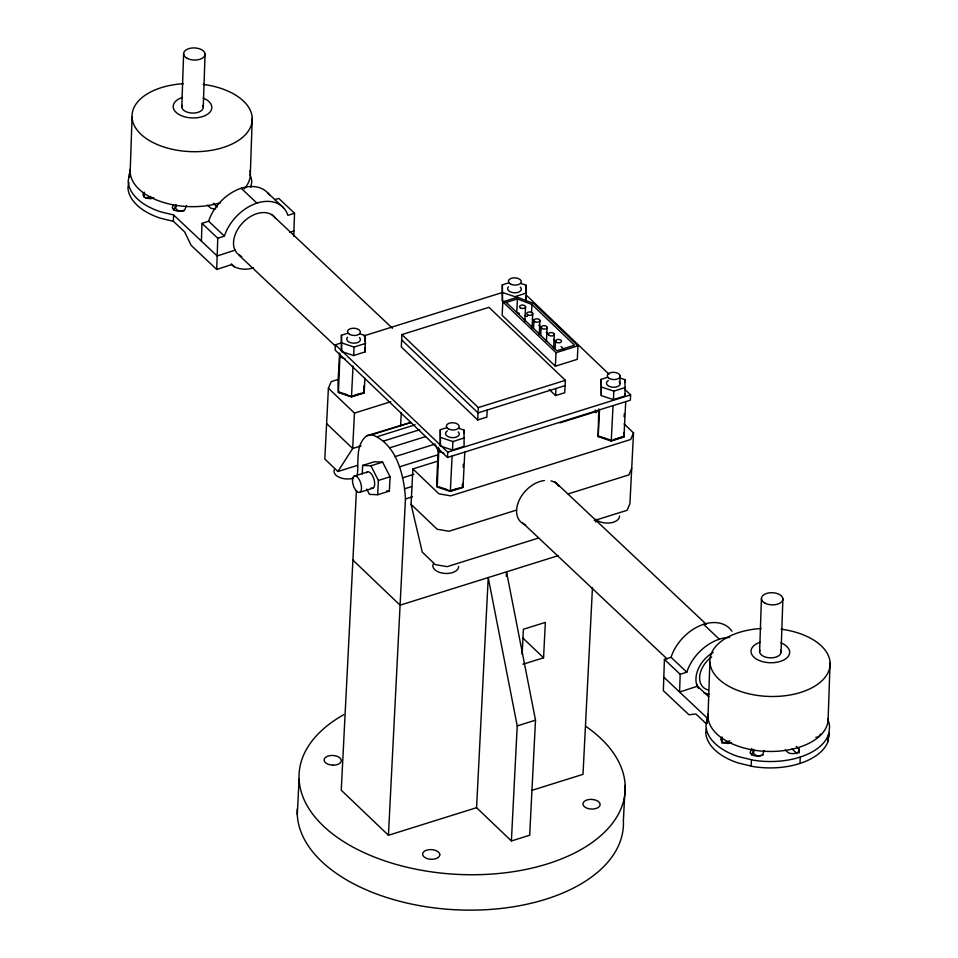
<?xml version="1.0" encoding="UTF-8"?>
<svg xmlns="http://www.w3.org/2000/svg" width="958" height="958" viewBox="0 0 958 958"><rect width="100%" height="100%" fill="white"/><g stroke="black" fill="none" stroke-linecap="round" stroke-linejoin="round"><path stroke-width="1.44" d="M129.426 177.266L129.558 173.446M130.168 172.165L132.06 117.199M144.179 197.348L144.359 192.247A6.981 3.952 2 0 0 144.083 196.629A6.981 3.952 2 0 0 151.125 198.617L153.783 197.755M253.607 267.845C246.23 270.132 237.5 269.737 231.333 264.683L216.7 269.449L191.145 245.356L184.619 231.884L173.374 221.298L173.59 214.927L160.609 211.826A61.863 35.027 2 0 1 128.144 181.242L129.785 172.189M181.792 106.925L183.613 53.911M203.252 107.08L205.072 54.067M201.396 241.117L201.994 223.37L208.628 221.238A39.098 27.099 -46.7 0 1 237.62 189.6A39.098 27.099 -46.7 0 1 269.545 195.181M216.7 269.449L217.777 238.231L201.994 223.37M250.361 172.991L252.253 118.038M293.747 236.339L294.537 213.251L278.754 198.39L274.778 199.659M731.972 631.25A39.098 27.099 -46.7 0 0 700.047 625.658A39.098 27.099 -46.7 0 0 671.043 657.296L664.421 659.427L663.343 690.646L688.922 714.74L695.927 714.009L706.142 723.637M664.421 659.427L680.192 674.3L679.581 692.035L697.508 686.191L696.514 684.012M707.208 723.326L707.375 718.225L663.81 677.174M707.998 716.955L709.878 662.002M721.961 743.408L722.176 737.037A6.981 3.952 2 0 0 721.901 741.42A6.981 3.952 2 0 0 728.942 743.408L731.601 742.546M829.365 733.265L827.724 742.33A61.863 35.027 2 0 1 753.287 766.592L751.192 766.089L751.407 759.718L738.414 756.616A61.863 35.027 2 0 1 705.962 726.032L707.375 718.225M759.61 651.727L761.43 598.702M781.069 651.871L782.89 598.858M799.164 753.024L799.295 749.204L796.29 746.378M800.014 763.418L800.229 757.048M830.071 662.828L828.179 717.793A60.15 34.045 2 0 1 767.214 751.407A60.15 34.045 2 0 1 708.07 713.997M827.952 741.073L829.592 726.894A61.863 35.027 2 0 0 827.64 719.075M297.291 814.563L299.076 779.165M338.366 379.368L331.229 381.607L328.402 388.194L324.822 459.002L337.911 471.504L357.49 465.372M341.084 343.012L335.42 344.784L335.144 350.101L447.482 457.469L630.352 400.193L630.615 394.888L625.215 389.726M339.551 353.071L337.982 384.038L338.39 392.481L351.478 396.935L364.16 392.972L364.902 378.218M338.39 392.481L340.03 354.005M347.886 333.18L341.443 335.252L341.527 351.526L353.646 355.562L365.249 351.837L365.166 335.575L360.028 333.851M341.527 351.526L341.443 335.252M351.478 396.935L353.047 365.968M353.646 355.562L354.077 347.071L365.681 343.347M328.402 388.194L354.46 413.102L352.676 448.5L337.911 471.504M356.424 490.747L341.252 790.194L388.433 835.28L476.569 807.678L511.392 840.968L529.678 835.232L535.51 720.177L506.519 571.842L506.291 576.321M357.166 475.994C359.142 462.894 354.688 445.003 366.866 435.71L410.91 422.382M364.89 341.24L365.166 335.575M362.244 474.006L362.675 465.432L374.386 461.768L382.601 462.127L390.098 476.785L389.367 491.071L377.668 494.735L369.453 494.376L366.722 489.047M377.668 494.735L378.386 480.449L370.902 465.792L362.675 465.432M549.245 389.511L555.592 395.57L564.729 392.708L565.364 380.314L488.975 307.314L401.929 334.57L401.306 346.964L477.683 419.975L486.832 417.113L487.191 410.024M400.588 426.238L401.258 412.958M388.433 835.28L405.462 498.962C404.156 475.204 396.564 443.949 371.955 434.74L366.866 435.71M538.564 538.025L447.158 566.645L435.351 564.645L422.262 552.131L411.078 504.339L412.874 468.929L438.046 461.049M438.405 447.554L436.836 478.521L437.231 486.963L450.32 491.43L463.001 487.454L464.798 452.056M437.231 486.963L438.884 448.488M446.739 427.663L440.297 429.735L440.369 446.009L452.487 450.044L464.103 446.32L464.019 430.058L458.882 428.334M440.369 446.009L440.297 429.735M447.482 457.469L447.745 452.152L335.42 344.784M450.32 491.43L452.116 456.02M452.487 450.044L452.918 441.554L464.534 437.83M463.876 432.884L464.019 430.058M463.205 467.217L463.349 464.271M477.683 419.975L478.317 407.581L401.929 334.57M508.794 282.79L502.339 284.861L502.423 301.135L505.549 302.177M476.569 807.678L488.233 577.566L517.224 725.901L511.392 840.968M502.423 301.135L502.339 284.861M502.83 301.818L502.148 315.338L555.353 366.207L577.303 359.334L577.985 345.814L533.762 303.542L517.452 297.243L502.83 301.818L556.047 352.688L555.353 366.207M517.452 298.908L506.267 302.405L556.861 350.76L574.549 345.227L531.929 304.5L517.452 298.908L516.769 312.428L519.404 313.446M525.786 290.849L526.074 285.185L520.936 283.46M524.888 320.343L525.571 306.823M526.074 285.185L526.146 301.447L525.774 295.759M531.522 312.619L531.929 304.5M532.073 327.217L532.768 313.697M533.534 328.57L533.941 320.451M522.134 654.338L523.403 629.262L545.353 622.389L543.557 657.787L522.984 664.229M539.27 334.091L539.953 320.571M540.719 335.432L541.138 327.325M546.455 340.964L547.138 327.444M553.64 347.826L554.335 334.306M555.101 349.179L555.508 341.072M555.592 395.57L555.951 388.493M598.726 408.946L598.163 436.561L611.252 441.027L623.933 437.052L625.73 401.653M598.163 436.561L599.504 410.012M607.671 377.272L601.217 379.332L601.301 395.606L613.419 399.654L625.023 395.917L624.951 379.655L619.814 377.943M601.301 395.606L601.217 379.332M592.463 587.565L583.003 774.351L531.822 790.374M595.78 522.11L595.936 519.164M611.252 441.027L613.048 405.629M613.419 399.654L613.85 391.151L625.454 387.427M619.79 383.152L620.149 376.075M624.808 382.481L624.951 379.655M624.125 416.814L624.281 413.868M624.125 423.939L633.513 432.908L629.921 503.704L627.107 510.291L594.259 520.577M625.179 785.368L623.383 820.778A163.255 92.231 2.9 0 1 459.78 909.956A163.255 92.231 2.9 0 1 297.315 808.911M128.875 182.415L127.929 187.612A61.863 35.027 2 0 0 160.381 218.196L173.374 221.298M250.828 187.301L251.774 182.092A61.863 35.027 2 0 0 249.822 174.272M706.453 728.499L705.747 732.403A61.863 35.027 2 0 0 738.199 762.987L751.192 766.089M828.167 734.69L827.94 735.96A61.863 35.027 2 0 1 753.503 760.221L751.407 759.718M173.374 205.084L172.248 207.754A6.981 3.952 2 0 0 177.517 211.095A6.981 3.952 2 0 0 184.786 209.73L186.475 205.719M173.721 210.113L175.985 204.749M751.767 748.533L750.066 752.557A6.981 3.952 2 0 0 755.335 755.886A6.981 3.952 2 0 0 762.592 754.533L764.292 750.509M751.539 754.904L753.802 749.539M633.513 432.908L630.687 439.494L450.739 495.849L438.932 493.837L412.874 468.929M631.717 468.306L628.891 474.893L568.286 493.873M145.472 198.186L150.789 196.45M241.751 256.732L236.961 253.235L235.093 250.134L217.167 255.978L173.59 214.927M289.795 232.303L293.926 230.95M723.29 742.977L729.936 740.809M217.777 238.231L224.4 236.099A39.098 27.099 -46.7 0 1 256.912 203.132A39.098 27.099 -46.7 0 1 287.903 215.37L294.537 213.251M526.577 292.956L514.973 296.681L502.854 292.633M354.161 395.45L360.615 393.379M451.721 490.352L458.175 488.281M613.934 439.53L622.963 436.632M680.192 674.3L686.814 672.169A39.098 27.099 -46.7 0 1 729.661 637.429M363.777 335.911L502.699 292.406M363.489 392.744L351.454 396.516L339.024 392.277M354.46 413.102L390.828 401.713M556.047 352.688L577.985 345.814M371.955 434.74L410.802 422.574M377.68 436.549L415.137 424.813M478.317 407.581L565.364 380.314M361.058 445.877L352.676 448.5L326.606 423.592M383.667 441.015L419.736 429.723M565.088 385.631L478.042 412.886L401.665 339.886M389.535 447.877L425.603 436.573M394.912 456.667L435.136 444.069M370.902 465.792L382.601 462.127M354.077 476.162L366.89 472.15M399.438 466.857L438.285 454.691M447.745 452.152L630.615 394.888M559.903 422.885L599.061 410.623M378.386 480.449L390.098 476.785M402.839 477.755L413.94 474.282M359.933 492.256L372.734 488.245M404.887 488.7L411.832 486.52M405.462 498.962L412.407 496.795M451.637 490.58L462.355 487.227L462.223 484.556M623.263 436.824L611.228 440.596L598.81 436.357M516.613 510.051L448.955 531.247L437.147 529.247L411.078 504.339M558.346 555.604L400.085 605.169L352.903 560.083M517.224 725.901L535.51 720.177M386.625 490.951L389.367 491.071M601.732 387.104L613.85 391.151M341.958 343.024L354.077 347.071M599.241 436.321L601.325 437.016M602.366 437.363L606.522 438.752M607.899 439.207L610.21 439.973M339.455 392.229L341.551 392.936M342.593 393.283L346.748 394.66M440.8 437.507L452.918 441.554M439.351 487.059L441.434 487.766M442.824 488.221L446.979 489.61M340.174 357.071L344.952 358.699M439.027 451.565L443.805 453.182M439.255 487.239L450.308 490.999M524.661 315.481L527.295 316.499M267.761 192.929L283.532 207.79M554.886 481.718L706.238 624.269M241.153 188.271L256.936 203.132M213.239 203.228L217.25 207M207.503 205.156L210.509 207.982A6.981 3.952 2 0 0 215.694 208.796M208.628 221.238L224.4 236.099M697.089 685.808L708.776 696.813M522.314 522.529L667.115 658.936M231.309 263.869L234.375 266.755M271.593 214.376L392.469 328.295M703.579 624.329L719.35 639.202M792.062 748.964L797.068 753.683M785.32 749.946L788.326 752.784A6.981 3.952 2 0 0 796.062 753.12A6.981 3.952 2 0 0 799.295 749.204M671.043 657.296L686.814 672.169M239.009 255.187L335.923 346.521M526.936 295.771L609.013 374.231M532.313 319.038L534.444 321.074M538.707 325.145L541.905 328.199M546.168 332.27L548.299 334.318M553.616 339.407L555.748 341.443M561.077 346.533L564.274 349.586M522.637 637.8L543.557 657.787M235.093 250.134L234.099 247.954A26.201 18.166 -46.7 0 1 247.978 218.173A26.201 18.166 -46.7 0 1 275.509 218.244M435.71 445.35L438.536 451.709M595.289 410L596.139 412.73M624.891 393.822L625.023 395.917M364.962 347.347L365.249 351.837M623.73 432.836L623.933 437.052M462.81 483.239L463.001 487.454M363.824 385.942L364.16 392.972M619.191 381.547A6.874 3.88 2.9 0 1 617.431 386.649A6.874 3.88 2.9 0 1 608.198 385.787A6.874 3.88 2.9 0 1 608.354 380.542M458.259 431.95A6.874 3.88 2.9 0 1 456.499 437.04A6.874 3.88 2.9 0 1 447.278 436.177A6.874 3.88 2.9 0 1 447.422 430.932M359.418 337.467A6.874 3.88 2.9 0 1 353.753 343.192A6.874 3.88 2.9 0 1 347.526 337.24M520.314 287.077A6.874 3.88 2.9 0 1 514.65 292.801A6.874 3.88 2.9 0 1 508.423 286.849M353.598 478.138A12.885 7.281 2.9 0 1 339.3 477.335A12.885 7.281 2.9 0 1 334.33 469.576M458.583 566.429A12.885 7.281 2.9 0 1 444.368 573.387A12.885 7.281 2.9 0 1 433.184 564.058M619.503 516.027A12.885 7.281 2.9 0 1 611.887 522.625A12.885 7.281 2.9 0 1 597.78 520.769M538.827 333.228A3.006 1.7 2.9 0 1 538.911 334.929M545.521 339.743A3.006 1.7 2.9 0 1 546.371 341.395M553.197 346.976A3.006 1.7 2.9 0 1 553.568 348.269M524.445 319.481A3.006 1.7 2.9 0 1 524.529 321.193M531.139 325.995A3.006 1.7 2.9 0 1 531.714 328.055M366.459 472.821A8.598 3.88 72.6 0 1 373.955 479.18A8.598 3.88 72.6 0 1 370.986 488.029M525.619 524.912A26.201 18.094 -46.3 0 1 518.733 501.262A26.201 18.094 -46.3 0 1 544.36 480.521M551.03 480.88A26.201 18.094 -46.3 0 1 554.454 482.233M555.472 482.856A26.201 18.094 -46.3 0 1 558.789 486.221M708.393 690.011A21.914 15.184 -46.7 0 1 699.687 676.228A21.914 15.184 -46.7 0 1 711.686 656.984M709.04 694.071A26.201 18.166 -46.7 0 1 704.094 692.897M698.574 688.431A26.201 18.166 -46.7 0 1 713.195 652.362M781.069 629.19A60.15 34.045 2 0 1 819.665 682.755A60.15 34.045 2 0 1 719.051 679.33A60.15 34.045 2 0 1 761.119 628.52M780.626 650.29A10.742 6.083 2 0 1 770.651 657.883A10.742 6.083 2 0 1 759.898 650.147M780.962 642.902A19.328 10.945 2 0 1 784.782 659.415A19.328 10.945 2 0 1 755.539 658.493A19.328 10.945 2 0 1 760.197 642.243M763.203 755A5.58 3.161 2 0 1 762.077 755.491M760.748 755.802A5.58 3.161 2 0 1 754.82 754.629A5.58 3.161 2 0 1 754.233 751.108M820.395 733.972A6.981 3.952 2 0 1 818.18 736.666M817.09 737.109A6.981 3.952 2 0 1 815.869 737.42M250.062 170.452A60.15 34.045 2 0 1 244.206 188.882M220.484 202.737A60.15 34.045 2 0 1 158.788 200.869A60.15 34.045 2 0 1 130.252 169.207M203.252 84.4A60.15 34.045 2 0 1 241.847 137.952A60.15 34.045 2 0 1 141.233 134.539A60.15 34.045 2 0 1 183.301 83.717M203.144 98.099A19.328 10.945 2 0 1 206.964 114.613A19.328 10.945 2 0 1 177.721 113.691A19.328 10.945 2 0 1 182.379 97.441M202.809 105.5A10.742 6.083 2 0 1 192.833 113.092A10.742 6.083 2 0 1 182.08 105.356M184.259 210.7A5.58 3.161 2 0 1 177.493 210.149A5.58 3.161 2 0 1 176.416 206.317M585.781 726.332A163.255 92.231 2.9 0 1 572.644 853.973A163.255 92.231 2.9 0 1 346.006 843.088A163.255 92.231 2.9 0 1 343.694 714.716M439.782 854.608L439.554 855.865A8.598 4.85 2.9 0 1 429.208 859.098A8.598 4.85 2.9 0 1 422.849 853.027L423.652 851.878A8.598 4.85 2.9 0 1 433.196 849.794A8.598 4.85 2.9 0 1 439.782 854.608M332.941 765.167L330.714 764.963A8.598 4.85 2.9 0 1 324.355 758.892A8.598 4.85 2.9 0 1 334.701 755.646L336.797 756.173A8.598 4.85 2.9 0 1 341.06 761.718A8.598 4.85 2.9 0 1 332.941 765.167M593.541 799.571L591.314 799.367A8.598 4.85 2.9 0 0 583.194 802.816A8.598 4.85 2.9 0 0 587.458 808.36L589.553 808.887A8.598 4.85 2.9 0 0 599.9 805.642A8.598 4.85 2.9 0 0 593.541 799.571M352.508 479.91A8.598 3.88 72.6 0 0 358.939 492.484A8.598 3.88 72.6 0 0 359.561 480.221A8.598 3.88 72.6 0 0 352.508 479.91M609.288 378.446A6.443 3.64 2.9 0 0 619.982 377.009A6.443 3.64 2.9 0 0 611.875 372.387A6.443 3.64 2.9 0 0 609.288 378.446M448.356 428.837A6.443 3.64 2.9 0 0 459.05 427.412A6.443 3.64 2.9 0 0 450.955 422.789A6.443 3.64 2.9 0 0 448.356 428.837M349.514 334.354A6.443 3.64 2.9 0 0 360.196 332.929A6.443 3.64 2.9 0 0 352.101 328.307A6.443 3.64 2.9 0 0 349.514 334.354M510.434 283.963A6.443 3.64 2.9 0 0 521.128 282.526A6.443 3.64 2.9 0 0 513.033 277.904A6.443 3.64 2.9 0 0 510.434 283.963M556.454 342.293A3.006 1.7 2.9 0 0 561.436 341.623A3.006 1.7 2.9 0 0 557.664 339.467A3.006 1.7 2.9 0 0 556.454 342.293M549.257 335.42A3.006 1.7 2.9 0 0 554.251 334.749A3.006 1.7 2.9 0 0 550.467 332.594A3.006 1.7 2.9 0 0 549.257 335.42M534.887 321.672A3.006 1.7 2.9 0 0 539.869 321.002A3.006 1.7 2.9 0 0 536.097 318.846A3.006 1.7 2.9 0 0 534.887 321.672M542.072 328.546A3.006 1.7 2.9 0 0 547.066 327.875A3.006 1.7 2.9 0 0 543.282 325.72A3.006 1.7 2.9 0 0 542.072 328.546M520.505 307.937A3.006 1.7 2.9 0 0 525.499 307.267A3.006 1.7 2.9 0 0 521.715 305.111A3.006 1.7 2.9 0 0 520.505 307.937M527.69 314.799A3.006 1.7 2.9 0 0 532.684 314.14A3.006 1.7 2.9 0 0 528.9 311.985A3.006 1.7 2.9 0 0 527.69 314.799M764.795 603.037A10.742 6.083 2 0 0 782.614 600.427A10.742 6.083 2 0 0 769.082 592.882A10.742 6.083 2 0 0 764.795 603.037M186.978 58.234A10.742 6.083 2 0 0 204.784 55.636A10.742 6.083 2 0 0 191.265 48.092A10.742 6.083 2 0 0 186.978 58.234"/></g></svg>
